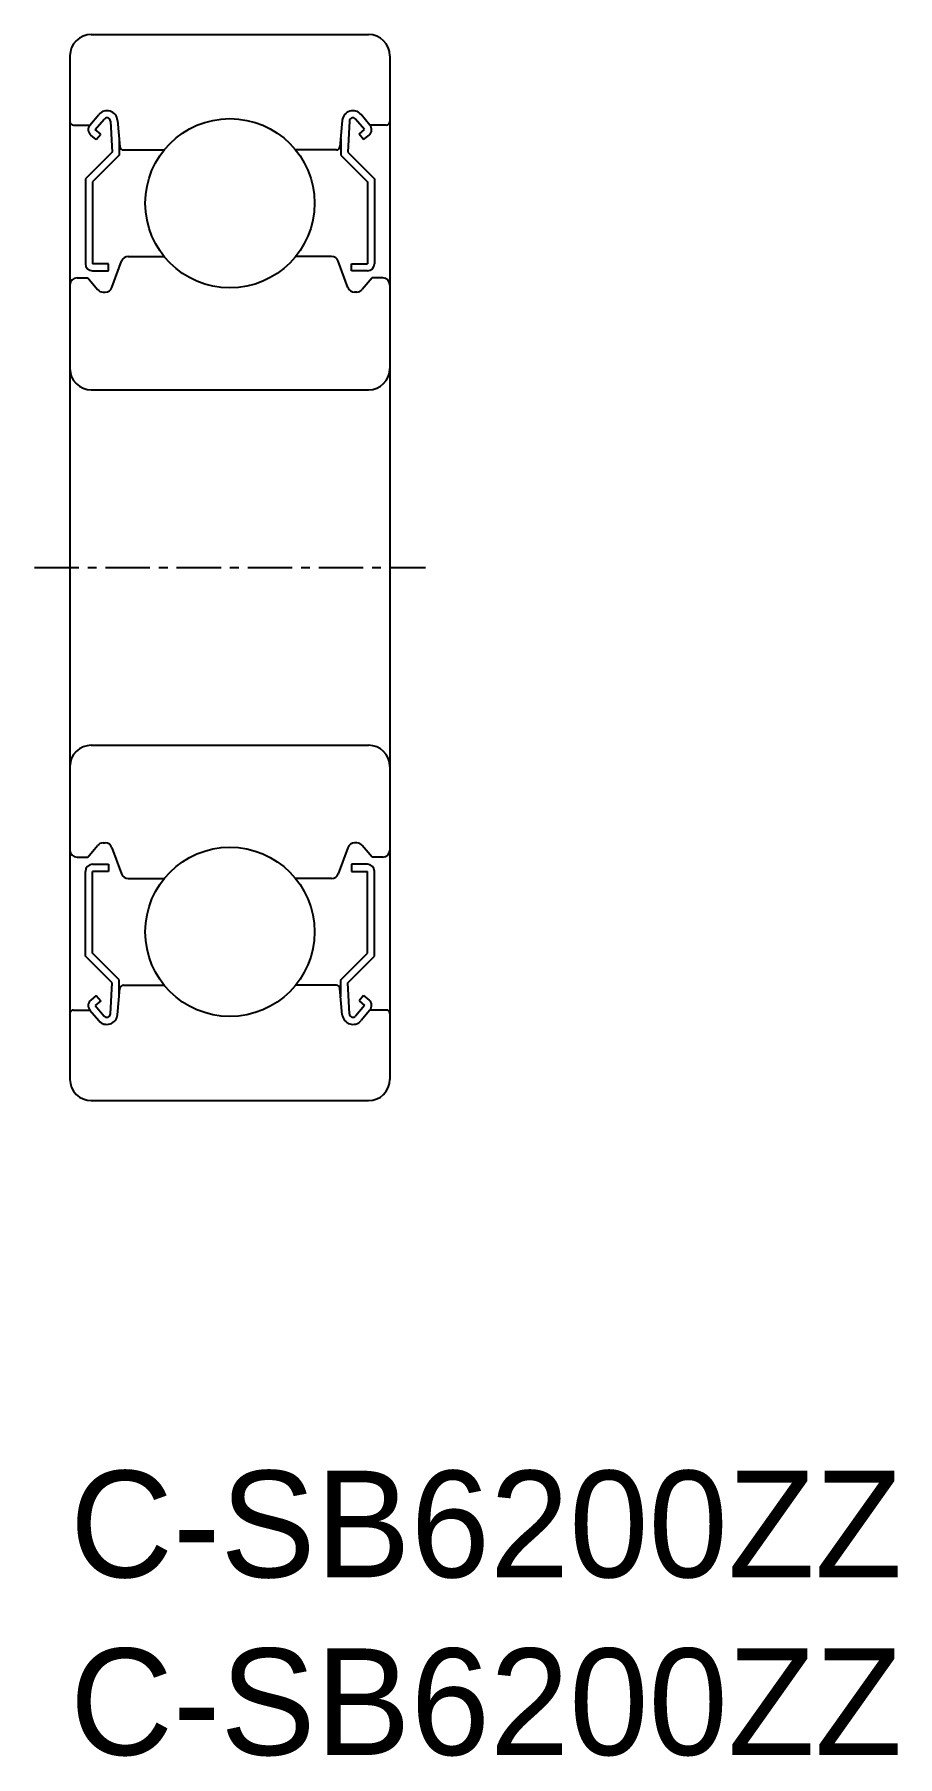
# Model space of a CAD drawing. Extents: x -1 to 23.3, y -8 to 40.4.
import ezdxf

# ---------------------------------------------------------------- set-up
doc = ezdxf.new("R2010")
doc.units = 0
doc.linetypes.add('CENTER', pattern=[2, 1.25, -0.25, 0.25, -0.25])
doc.layers.get('0').update_dxf_attribs({"linetype": 'CONTINUOUS'})
doc.layers.add('CENTER', color=1, linetype='CENTER')

msp = doc.modelspace()

# ---------------------------------------------------------------- linework, layer by layer
for p, q in [((0.6, 40.412), (8.4, 40.412)), ((0, 39.812), (0, 11.012)), ((9, 39.812), (9, 11.012)), ((0.1, 37.862), (0.56, 37.862)), ((0.56, 37.862), (0.81, 38.159)), ((0.713, 37.733), (0.963, 38.031)), ((1.14, 37.972), (1.183, 37.095)), ((1.338, 37.993), (1.403, 37.253)), ((7.662, 37.993), (7.597, 37.253)), ((7.86, 37.972), (7.817, 37.095)), ((8.287, 37.733), (8.037, 38.031)), ((8.44, 37.862), (8.19, 38.159)), ((8.9, 37.862), (8.44, 37.862)), ((0.738, 37.452), (0.585, 37.58)), ((0.866, 37.605), (0.713, 37.733)), ((0.738, 37.452), (0.866, 37.605)), ((1.383, 37.482), (1.383, 37.012)), ((7.617, 37.482), (7.617, 37.012)), ((8.134, 37.605), (8.287, 37.733)), ((8.262, 37.452), (8.134, 37.605)), ((8.262, 37.452), (8.415, 37.58)), ((1.183, 37.095), (0.433, 36.345)), ((1.383, 37.012), (0.633, 36.262)), ((1.503, 37.162), (2.651, 37.162)), ((7.497, 37.162), (6.349, 37.162)), ((7.617, 37.012), (8.367, 36.262)), ((7.817, 37.095), (8.567, 36.345)), ((0.433, 36.345), (0.433, 33.962)), ((8.567, 36.345), (8.567, 33.962)), ((0.633, 36.262), (0.633, 33.962)), ((8.367, 36.262), (8.367, 33.962)), ((1.083, 33.962), (0.633, 33.962)), ((1.083, 33.762), (1.083, 33.962)), ((1.182, 33.293), (1.45, 34.03)), ((1.638, 34.162), (2.651, 34.162)), ((7.362, 34.162), (6.349, 34.162)), ((7.818, 33.293), (7.55, 34.03)), ((7.917, 33.962), (8.367, 33.962)), ((7.917, 33.762), (7.917, 33.962)), ((0.2, 33.562), (0.5, 33.562)), ((0.5, 33.562), (0.776, 33.233)), ((0.633, 33.762), (1.083, 33.762)), ((8.367, 33.762), (7.917, 33.762)), ((8.5, 33.562), (8.224, 33.233)), ((8.8, 33.562), (8.5, 33.562)), ((0.929, 33.162), (0.994, 33.162)), ((8.071, 33.162), (8.006, 33.162)), ((0.6, 30.412), (8.4, 30.412)), ((0.6, 20.412), (8.4, 20.412)), ((0.5, 17.262), (0.776, 17.59)), ((0.929, 17.662), (0.994, 17.662)), ((1.182, 17.53), (1.45, 16.793)), ((7.818, 17.53), (7.55, 16.793)), ((8.071, 17.662), (8.006, 17.662)), ((8.5, 17.262), (8.224, 17.59)), ((0.2, 17.262), (0.5, 17.262)), ((0.633, 17.062), (1.083, 17.062)), ((1.083, 17.062), (1.083, 16.862)), ((8.367, 17.062), (7.917, 17.062)), ((7.917, 17.062), (7.917, 16.862)), ((8.8, 17.262), (8.5, 17.262)), ((0.433, 14.479), (0.433, 16.862)), ((0.633, 14.562), (0.633, 16.862)), ((1.083, 16.862), (0.633, 16.862)), ((1.638, 16.662), (2.651, 16.662)), ((7.362, 16.662), (6.349, 16.662)), ((7.917, 16.862), (8.367, 16.862)), ((8.367, 14.562), (8.367, 16.862)), ((8.567, 14.479), (8.567, 16.862)), ((1.383, 13.812), (0.633, 14.562)), ((7.617, 13.812), (8.367, 14.562)), ((1.183, 13.729), (0.433, 14.479)), ((7.817, 13.729), (8.567, 14.479)), ((1.14, 12.852), (1.183, 13.729)), ((1.338, 12.831), (1.403, 13.571)), ((1.383, 13.342), (1.383, 13.812)), ((1.503, 13.662), (2.651, 13.662)), ((1.79, 13.662), (1.79, 13.662)), ((2.077, 13.662), (2.077, 13.662)), ((7.497, 13.662), (6.349, 13.662)), ((7.662, 12.831), (7.597, 13.571)), ((7.617, 13.342), (7.617, 13.812)), ((7.86, 12.852), (7.817, 13.729)), ((0.738, 13.372), (0.585, 13.244)), ((0.866, 13.219), (0.713, 13.091)), ((0.713, 13.091), (0.963, 12.793)), ((0.738, 13.372), (0.866, 13.219)), ((8.287, 13.091), (8.037, 12.793)), ((8.262, 13.372), (8.134, 13.219)), ((8.134, 13.219), (8.287, 13.091)), ((8.262, 13.372), (8.415, 13.244)), ((0.1, 12.962), (0.56, 12.962)), ((0.56, 12.962), (0.81, 12.664)), ((8.44, 12.962), (8.19, 12.664)), ((8.9, 12.962), (8.44, 12.962)), ((0.6, 10.412), (8.4, 10.412))]:
    msp.add_line(p, q)
for centre in [(4.5, 35.662), (4.5, 15.162)]:
    msp.add_circle(centre, 2.381)
for centre, radius, start, end in [((0.6, 39.812), 0.6, 90, 180), ((8.4, 39.812), 0.6, 0, 90), ((0.1, 37.962), 0.1, 180, 270), ((0.713, 37.733), 0.2, 140.0029, 230.087), ((1.039, 37.967), 0.3, 4.9968, 140.0029), ((1.04, 37.967), 0.1, 2.8198, 140.0022), ((7.961, 37.967), 0.3, 39.9971, 175.0032), ((7.96, 37.967), 0.1, 39.9978, 177.1802), ((8.287, 37.733), 0.2, 309.913, 39.9971), ((8.9, 37.962), 0.1, 270, 0), ((1.503, 37.262), 0.1, 184.9968, 269.9995), ((7.497, 37.262), 0.1, 270.0005, 355.0032), ((0.633, 33.962), 0.2, 180, 270), ((1.638, 33.962), 0.2, 90, 159.9914), ((7.362, 33.962), 0.2, 20.0086, 90), ((8.367, 33.962), 0.2, 270, 0), ((0.2, 33.362), 0.2, 90, 180), ((8.8, 33.362), 0.2, 0, 90), ((0.929, 33.362), 0.2, 219.995, 270), ((0.994, 33.362), 0.2, 270, 339.9914), ((8.006, 33.362), 0.2, 200.0086, 270), ((8.071, 33.362), 0.2, 270, 320.005), ((0.6, 31.012), 0.6, 180, 270), ((8.4, 31.012), 0.6, 270, 0), ((0.6, 19.812), 0.6, 90, 180), ((8.4, 19.812), 0.6, 0, 90), ((0.2, 17.462), 0.2, 180, 270), ((0.929, 17.462), 0.2, 90, 140.005), ((0.994, 17.462), 0.2, 20.0086, 90), ((8.006, 17.462), 0.2, 90, 159.9914), ((8.071, 17.462), 0.2, 39.995, 90), ((8.8, 17.462), 0.2, 270, 0), ((0.633, 16.862), 0.2, 90, 180), ((8.367, 16.862), 0.2, 0, 90), ((1.638, 16.862), 0.2, 200.0086, 270), ((7.362, 16.862), 0.2, 270, 339.9914), ((1.503, 13.562), 0.1, 90.0005, 175.0032), ((7.497, 13.562), 0.1, 4.9968, 89.9995), ((0.713, 13.09), 0.2, 129.913, 219.9971), ((8.287, 13.09), 0.2, 320.0029, 50.087), ((0.1, 12.862), 0.1, 90, 180), ((1.039, 12.857), 0.3, 219.9971, 355.0032), ((1.04, 12.857), 0.1, 219.9978, 357.1802), ((7.961, 12.857), 0.3, 184.9968, 320.0029), ((7.96, 12.857), 0.1, 182.8198, 320.0022), ((8.9, 12.862), 0.1, 0, 90), ((0.6, 11.012), 0.6, 180, 270), ((8.4, 11.012), 0.6, 270, 0)]:
    msp.add_arc(centre, radius, start, end)
at = {"layer": 'CENTER', "color": 1, "linetype": 'CENTER'}
msp.add_line((-1, 25.412), (10, 25.412), dxfattribs=at)

# ---------------------------------------------------------------- texts
at = {"color": 7, "linetype": 'CONTINUOUS'}
for p in [(0, -3), (0, -8)]:
    msp.add_text('C-SB6200ZZ', height=3, dxfattribs=at).set_placement(p)

doc.saveas('drawing.dxf')
